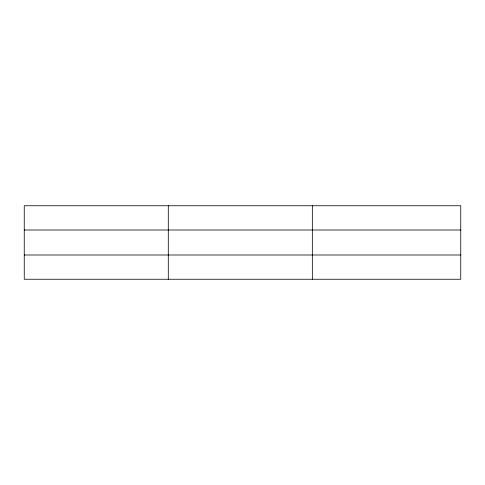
<?xml version="1.0" encoding="UTF-8"?>
<svg xmlns="http://www.w3.org/2000/svg" width="485" height="485" viewBox="0 0 485 485"><rect width="100%" height="100%" fill="white"/><g stroke="black" fill="none" stroke-linecap="round" stroke-linejoin="round"><path stroke-width="0.73" d="M168.295 279.251L168.295 205.749M312.34 279.251L312.34 205.749M460.75 254.995L460.75 279.251L24.25 279.251L24.25 205.749L460.75 205.749L460.75 254.995L24.25 254.995M24.25 230.005L460.75 230.005"/></g></svg>
